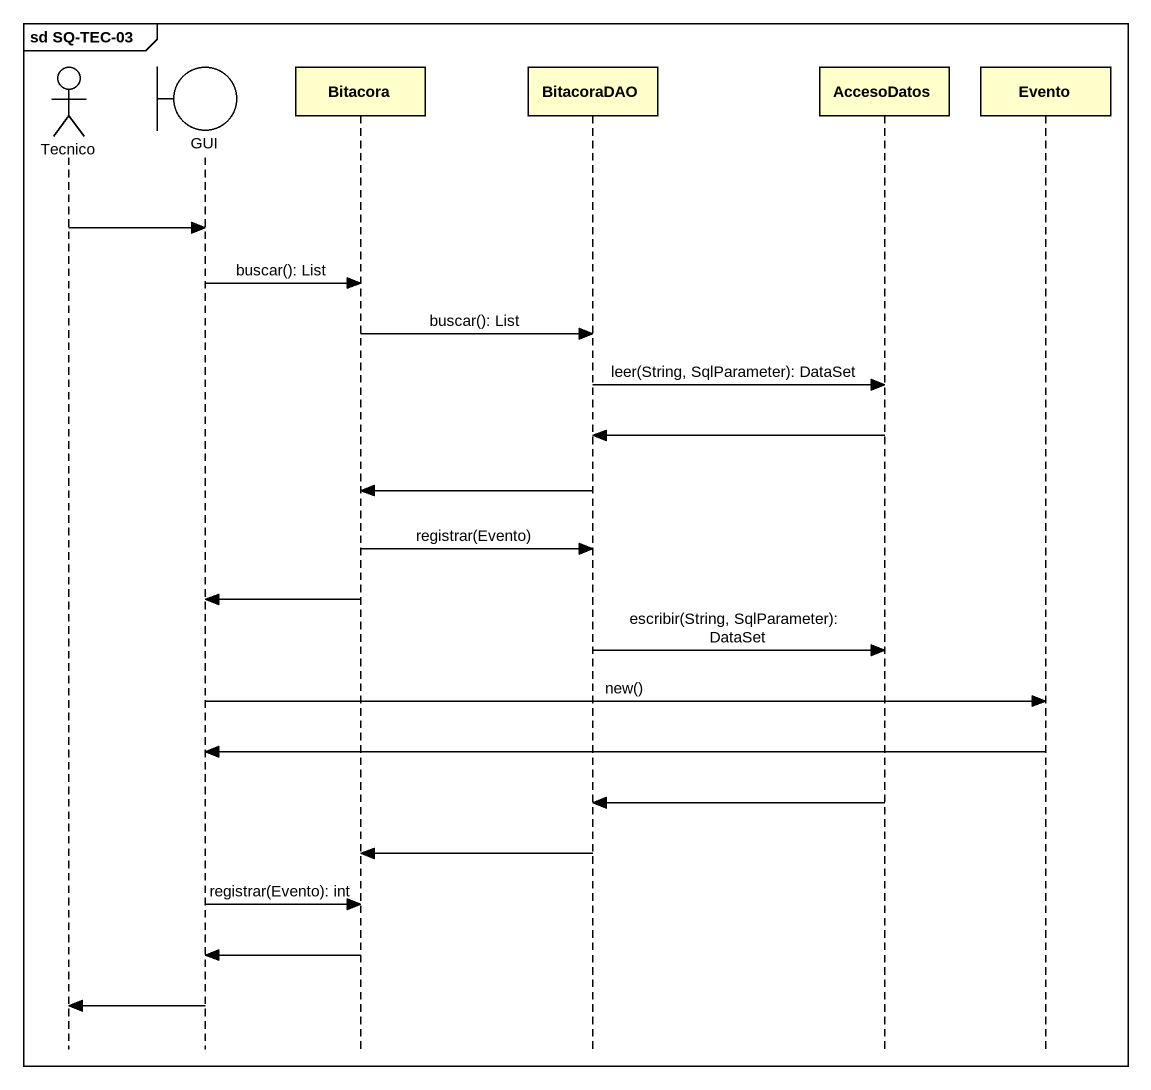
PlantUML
@startuml
mainframe sd SQ-TEC-03
hide footbox
actor Tecnico
boundary GUI
participant Bitacora
participant BitacoraDAO
participant AccesoDatos
participant Evento

Tecnico -> GUI
GUI -> Bitacora : buscar(): List
Bitacora -> BitacoraDAO : buscar(): List
BitacoraDAO -> AccesoDatos : leer(String, SqlParameter): DataSet
AccesoDatos -> BitacoraDAO
BitacoraDAO -> Bitacora
Bitacora -> BitacoraDAO : registrar(Evento)
Bitacora -> GUI
BitacoraDAO -> AccesoDatos : escribir(String, SqlParameter): DataSet
GUI -> Evento : new()
Evento -> GUI
AccesoDatos -> BitacoraDAO
BitacoraDAO -> Bitacora
GUI -> Bitacora : registrar(Evento): int
Bitacora -> GUI
GUI -> Tecnico
@enduml
